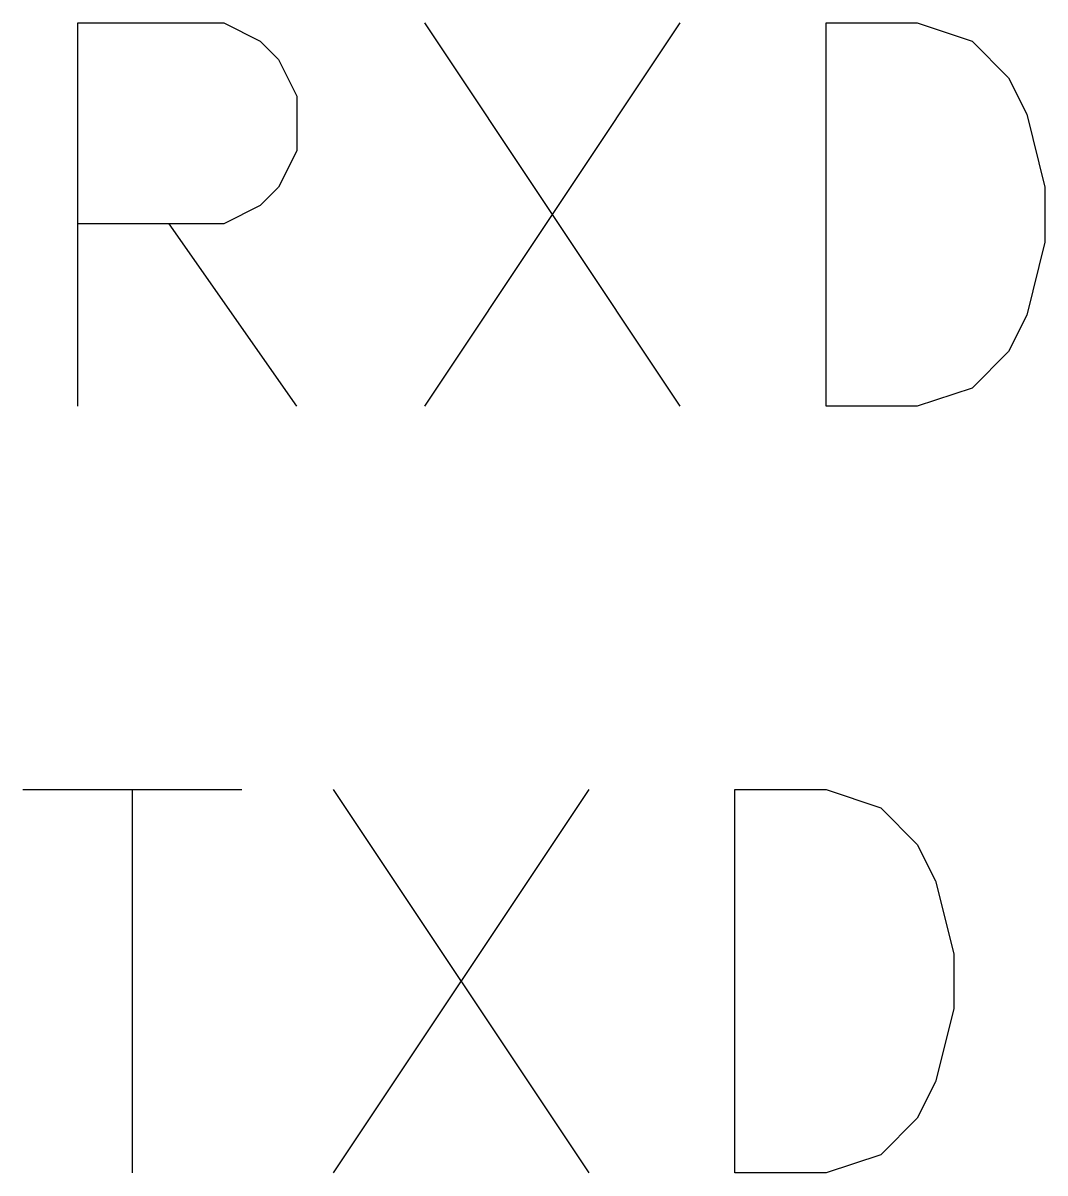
# Model space of a CAD drawing. Extents: x 0.4 to 11.3, y -7.9 to -0.4.
# Drawn here: x 6.8164 to 6.9497, y -4.3728 to -4.2228 of the extents above; entities that cross this region are included whole.
import ezdxf

# ---------------------------------------------------------------- set-up
doc = ezdxf.new("R2010")
doc.units = 0
doc.header["$MEASUREMENT"] = 0
doc.layers.add('BROWN2', color=54, linetype='CONTINUOUS')

msp = doc.modelspace()

# ---------------------------------------------------------------- linework, layer by layer
at = {"layer": 'BROWN2', "linetype": 'CONTINUOUS'}
for p, q in [((6.82351, -4.2728), (6.82351, -4.2228)), ((6.82351, -4.2228), (6.84256, -4.2228)), ((6.84256, -4.2228), (6.84732, -4.22519)), ((6.86875, -4.2228), (6.90208, -4.2728)), ((6.90208, -4.2228), (6.86875, -4.2728)), ((6.92113, -4.2728), (6.92113, -4.2228)), ((6.92113, -4.2228), (6.93304, -4.2228)), ((6.93304, -4.2228), (6.94018, -4.22519)), ((6.84732, -4.22519), (6.8497, -4.22757)), ((6.94018, -4.22519), (6.94494, -4.22995)), ((6.8497, -4.22757), (6.85208, -4.23233)), ((6.94494, -4.22995), (6.94732, -4.23471)), ((6.85208, -4.23233), (6.85208, -4.23947)), ((6.94732, -4.23471), (6.9497, -4.24423)), ((6.85208, -4.23947), (6.8497, -4.24423)), ((6.8497, -4.24423), (6.84732, -4.24661)), ((6.9497, -4.24423), (6.9497, -4.25137)), ((6.84732, -4.24661), (6.84256, -4.249)), ((6.84256, -4.249), (6.82351, -4.249)), ((6.85208, -4.2728), (6.83542, -4.249)), ((6.9497, -4.25137), (6.94732, -4.2609)), ((6.94732, -4.2609), (6.94494, -4.26566)), ((6.94494, -4.26566), (6.94018, -4.27043)), ((6.94018, -4.27043), (6.93304, -4.2728)), ((6.93304, -4.2728), (6.92113, -4.2728)), ((6.81637, -4.3228), (6.84494, -4.3228)), ((6.83066, -4.3728), (6.83066, -4.3228)), ((6.85685, -4.3228), (6.89018, -4.3728)), ((6.89018, -4.3228), (6.85685, -4.3728)), ((6.90922, -4.3728), (6.90922, -4.3228)), ((6.90922, -4.3228), (6.92113, -4.3228)), ((6.92113, -4.3228), (6.92827, -4.32519)), ((6.92827, -4.32519), (6.93304, -4.32995)), ((6.93304, -4.32995), (6.93542, -4.33471)), ((6.93542, -4.33471), (6.9378, -4.34423)), ((6.9378, -4.34423), (6.9378, -4.35137)), ((6.9378, -4.35137), (6.93542, -4.3609)), ((6.93542, -4.3609), (6.93304, -4.36566)), ((6.93304, -4.36566), (6.92827, -4.37043)), ((6.92827, -4.37043), (6.92113, -4.3728)), ((6.92113, -4.3728), (6.90922, -4.3728))]:
    msp.add_line(p, q, dxfattribs=at)

doc.saveas('drawing.dxf')
